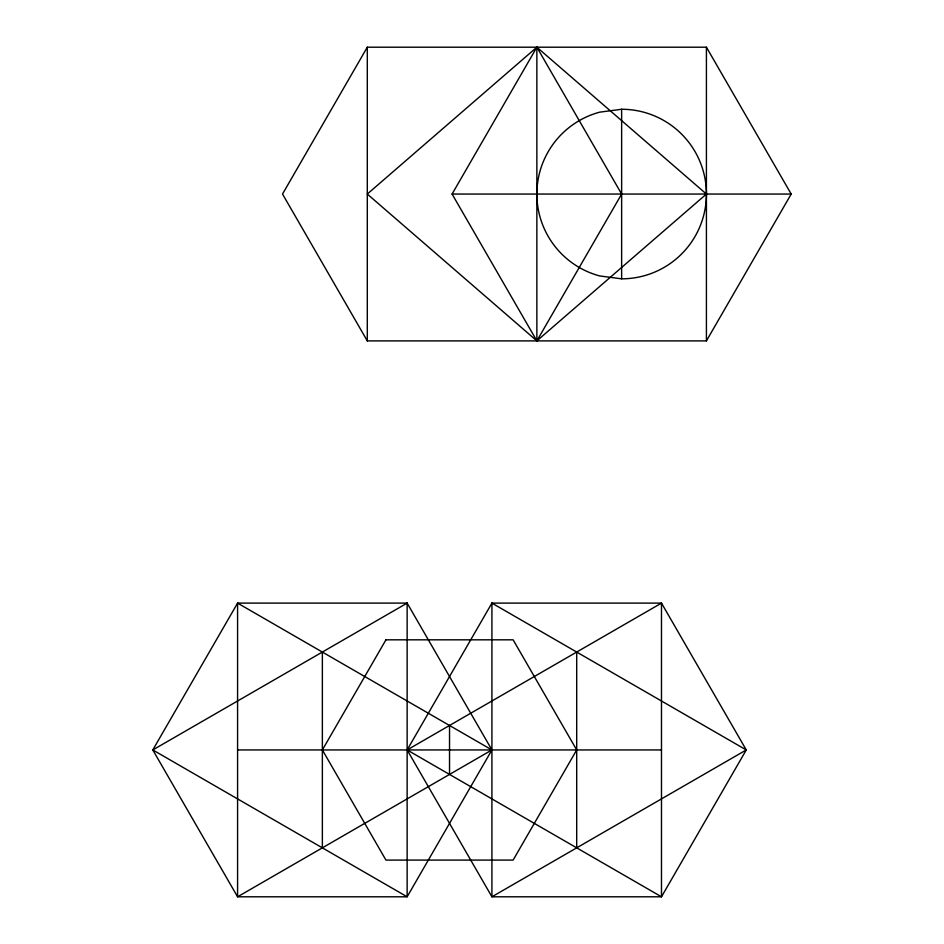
<?xml version="1.0" encoding="UTF-8"?>
<svg xmlns="http://www.w3.org/2000/svg" width="944" height="944" viewBox="0 0 944 944"><rect width="100%" height="100%" fill="white"/><g stroke="black" fill="none" stroke-linecap="round" stroke-linejoin="round"><path stroke-width="1.42" d="M367.299 47.2L282.516 194.051L367.299 340.89L706.419 340.89L791.202 194.051L706.419 47.2L367.299 47.2L367.299 340.89M452.082 194.051L536.865 47.2L706.419 194.051A84.783 84.783 0 0 1 621.636 278.822L599.7 275.943A84.783 84.783 0 0 1 599.7 112.159L621.636 109.268A84.783 84.783 0 0 1 706.419 194.051L536.865 340.89L367.299 194.051L536.865 47.2L621.636 194.051L536.865 340.89L452.082 194.051L791.202 194.051M237.581 749.949L661.484 749.949M706.419 47.2L706.419 340.89M621.636 109.268L621.636 278.822M576.701 652.056L576.701 847.854M536.865 47.2L536.865 340.89M449.533 725.476L449.533 774.434M322.364 652.056L322.364 847.854M237.581 603.11L152.798 749.949L237.581 896.8L407.135 896.8L491.918 749.949L407.135 603.11L237.581 603.11L237.581 896.8L491.918 749.949L237.581 603.11M385.943 639.82L322.364 749.949L385.943 860.09L513.123 860.09L576.701 749.949L513.123 639.82L385.943 639.82M491.918 603.11L407.135 749.949L491.918 896.8L661.484 896.8L746.267 749.949L661.484 603.11L491.918 603.11L491.918 896.8L746.267 749.949L491.918 603.11M407.135 603.11L152.798 749.949L407.135 896.8L407.135 603.11M661.484 603.11L407.135 749.949L661.484 896.8L661.484 603.11"/></g></svg>
